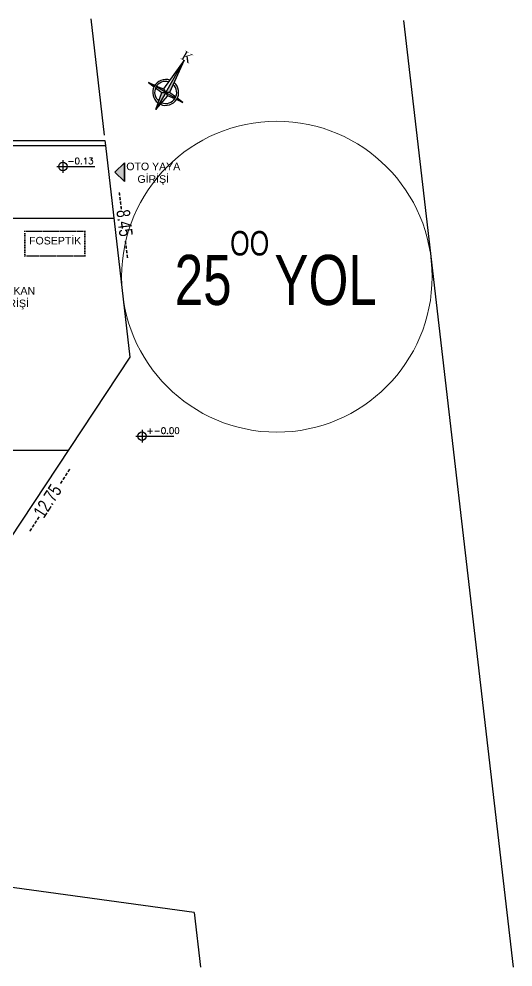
# Model space of a CAD drawing. Extents: x 41749 to 92598, y -24291 to 29432.
# Drawn here: x 43734 to 44224, y -22891 to -21951 of the extents above; entities that cross this region are included whole.
import ezdxf
from ezdxf.enums import TextEntityAlignment as Align

# ---------------------------------------------------------------- set-up
doc = ezdxf.new("R2010")
doc.units = 0
doc.header["$MEASUREMENT"] = 0
doc.linetypes.add('DOT', pattern=[6.35, 0, -6.35])
doc.layers.get('0').update_dxf_attribs({"linetype": 'CONTINUOUS'})
for name, color, linetype in [('ADAKENARI', 7, 'CONTINUOUS'), ('doğrama', 1, 'CONTINUOUS'), ('MAHAL', 21, 'CONTINUOUS'), ('MERBAS', 231, 'CONTINUOUS'), ('MERD', 3, 'CONTINUOUS'), ('P', 7, 'DOT'), ('pafta ismi', 4, 'CONTINUOUS'), ('SEMBOL', 21, 'CONTINUOUS'), ('SıVA', 7, 'CONTINUOUS'), ('tar', 12, 'CONTINUOUS'), ('TEFRIS', 12, 'CONTINUOUS')]:
    doc.layers.add(name, color=color, linetype=linetype)
doc.layers.add('KAPI-GOR', color=153, linetype='CONTINUOUS', lineweight=15)
doc.styles.add('2', font='swisscl.ttf', dxfattribs={"height": 13})
doc.styles.add('ISIM', font='times.ttf')
doc.styles.add('KOT', font='ROMANS.SHX')
doc.styles.add('mahal', font='arial.ttf', dxfattribs={"height": 70})
doc.styles.add('MAHALADI', font='arial.ttf')
doc.styles.add('MAHALADIB', font='arial.ttf')
doc.styles.add('MAHALALAN', font='arial.ttf')
doc.styles.add('MAHALALANB', font='arial.ttf')
doc.styles.add('MAHALKOD', font='arial.ttf')
doc.styles.add('MAHALKODB', font='arial.ttf')

# ---------------------------------------------------------------- blocks, each defined once
blk = doc.blocks.new('A$C0A661DCC')
at = {"layer": 'doğrama'}
h = blk.add_hatch(color=256, dxfattribs=at)
h.paths.add_polyline_path([(73.3, 210.1), (73.3, 73.3), (86, 80.4)])
h.paths.add_polyline_path([(114, 73.3), (73.3, 73.3), (86, 66.2), (113.8, 69.4, 0.023599)])
h.paths.add_polyline_path([(146.5, 73.3), (120.9, 73.3, -0.015803), (120.8, 70.2)])
h.paths.add_polyline_path([(73.3, 73.3), (60.5, 66.2), (73.3, 0)])
h.paths.add_polyline_path([(60.5, 80.4), (32.7, 77.1, 0.023599), (32.5, 73.3), (73.3, 73.3)])
h.paths.add_polyline_path([(25.7, 76.3), (0, 73.3), (25.6, 73.3, -0.015803)])
for p, q in [((73.3, 210.1), (60.5, 80.4)), ((73.3, 73.3), (73.3, 210.1)), ((73.3, 73.3), (73.3, 210.1)), ((73.3, 210.1), (86, 80.4)), ((0, 73.3), (25.7, 76.3)), ((25.6, 73.3), (0, 73.3)), ((0, 73.3), (25.7, 70.2)), ((25.6, 73.3), (0, 73.3)), ((73.3, 73.3), (32.5, 73.3)), ((73.3, 73.3), (32.5, 73.3)), ((32.7, 77.1), (60.5, 80.4)), ((60.5, 80.4), (73.3, 73.3)), ((60.5, 80.4), (73.3, 73.3)), ((60.5, 66.2), (73.3, 73.3)), ((60.5, 66.2), (73.3, 73.3)), ((86, 80.4), (73.3, 73.3)), ((86, 80.4), (73.3, 73.3)), ((86, 66.2), (73.3, 73.3)), ((86, 66.2), (73.3, 73.3)), ((73.3, 73.3), (114, 73.3)), ((73.3, 73.3), (114, 73.3)), ((73.3, 73.3), (73.3, 0)), ((73.3, 73.3), (73.3, 0)), ((113.8, 77.1), (86, 80.4)), ((146.5, 73.3), (120.8, 76.3)), ((146.5, 73.3), (120.8, 70.2)), ((120.9, 73.3), (146.5, 73.3)), ((120.9, 73.3), (146.5, 73.3)), ((142.3, 73), (142.3, 73)), ((32.7, 69.4), (60.5, 66.2)), ((73.3, 0), (60.5, 66.2)), ((73.3, 0), (86, 66.2)), ((113.8, 69.4), (86, 66.2))]:
    blk.add_line(p, q, dxfattribs=at)
for radius, start, end in [(47.7, 100.6569, 264.0217), (40.7, 103.5333, 261.0308), (47.7, 275.9783, 79.3431), (40.7, 278.9692, 76.4667)]:
    blk.add_arc((73.3, 73.3), radius, start, end, dxfattribs=at)
at = {"layer": 'doğrama', "style": 'ISIM'}
blk.add_text('K', height=35, dxfattribs=at).set_placement((76.8, 208.2), align=Align.CENTER)
blk = doc.blocks.new('mahal')
at = {"linetype": 'Continuous'}
for tag, style, p in [('MAHADIBAS', 'MAHALADIB', (-0.25, 0)), ('MAHALANBAS', 'MAHALALANB', (-0.25, -3)), ('MAHKODBAS', 'MAHALKODB', (-0.25, -1.5))]:
    blk.add_attdef(tag, text='', height=1, dxfattribs=dict(at, style=style)).set_placement(p, align=Align.TOP_RIGHT)
for tag, style, p in [('MAHADI', 'MAHALADI', (0.25, 0)), ('MAHKOD', 'MAHALKOD', (0.25, -1.5)), ('MAHALAN', 'MAHALALAN', (0.25, -3))]:
    blk.add_attdef(tag, text='', height=1, dxfattribs=dict(at, style=style)).set_placement(p, align=Align.TOP_LEFT)
blk = doc.blocks.new('KOTBLK04')
for p, q in [((-0.49, 0), (2.51, 0)), ((0, 0.49), (0, -0.49))]:
    blk.add_line(p, q)
blk.add_circle((0, 0), 0.33)
at = {"color": 7, "style": 'KOT'}
blk.add_attdef('TEMIZ', (0.359, 0.185), '', height=1, dxfattribs=at)
blk = doc.blocks.new('cv')
at = {"layer": 'tar'}
blk.add_hatch(color=256, dxfattribs=at).paths.add_polyline_path([(32476.84331, -16315.79503), (32514.34331, -16278.29503), (32514.34331, -16353.29503)])
at = {"layer": 'KAPI-GOR'}
blk.add_circle((33119.75948, -16730.54636), 616.62255, dxfattribs=at)
at = {"layer": 'P'}
blk.add_lwpolyline([(32119.3705, -16549.83979), (32357.23311, -16549.83979), (32357.23311, -16647.12862), (32119.3705, -16647.12862)], close=True, dxfattribs=at)
at = {"layer": 'SıVA'}
blk.add_lwpolyline([(32476.84331, -16315.79503), (32514.34331, -16278.29503), (32514.34331, -16353.29503)], close=True, dxfattribs=at)
at = {"layer": 'tar'}
for p, q in [((32514.34331, -16278.29503), (32476.84331, -16315.79503)), ((32514.34331, -16278.29503), (32476.84331, -16315.79503)), ((32514.34331, -16353.29503), (32514.34331, -16278.29503)), ((32514.34331, -16278.29503), (32514.34331, -16353.29503)), ((32514.34331, -16353.29503), (32514.34331, -16278.29503)), ((32514.34331, -16353.29503), (32476.84331, -16315.79503)), ((32476.84331, -16315.79503), (32514.34331, -16353.29503)), ((32476.84331, -16315.79503), (32514.34331, -16353.29503))]:
    blk.add_line(p, q, dxfattribs=at)
at = {"layer": 'TEFRIS'}
for p, q in [((32380.38614, -15707.91978), (32433.91553, -16169.41156)), ((33622.1723, -15713.37918), (34057.81438, -19469.17095)), ((29368.60985, -16189.93433), (32436.29601, -16189.93433)), ((29388.60985, -16209.93433), (32438.61585, -16209.93433)), ((32436.29601, -16189.93433), (32438.61585, -16209.93433)), ((32438.61585, -16209.93433), (32536.02751, -17049.74738)), ((31918.13098, -16498.21061), (32472.05361, -16498.21061)), ((32536.02751, -17049.74738), (31844.61796, -18094.17754)), ((31692.47278, -17418.21061), (32292.10599, -17418.21061)), ((32791.53498, -19252.54855), (28959.9744, -18730.74773)), ((32791.53498, -19252.54855), (32816.66146, -19469.17095))]:
    blk.add_line(p, q, dxfattribs=at)
at = {"layer": 'MERBAS'}
ref = blk.add_blockref('mahal', (32269.73795, -16542.4738), dxfattribs=dict(at, xscale=-2, yscale=2, zscale=2, rotation=359.9999999997916))
ref.add_attrib('MAHKOD', 'FOSEPTİK', dxfattribs={"layer": '0', "linetype": 'Continuous', "height": 30, "rotation": 360, "style": 'MAHALKOD'}).set_placement((32135.67247, -16572.4738), align=Align.TOP_LEFT)
at = {"layer": 'MERD', "color": 11, "xscale": 1.077753600054805, "yscale": 1.077753600054805, "zscale": 1.077753600054805, "rotation": 330.019001808153}
blk.add_blockref('A$C0A661DCC', (32570.24204, -16028.24812), dxfattribs=at)
at = {"layer": 'SEMBOL'}
ref = blk.add_blockref('KOTBLK04', (32269.98187, -16293.32408), dxfattribs=dict(at, xscale=50.39999999999418, yscale=50.39999999999418, zscale=50.39999999999418))
ref.add_attrib('TEMIZ', '-0.13', (32288.08388, -16284.02214), dxfattribs={"color": 54, "height": 25.2, "style": 'KOT'})
ref = blk.add_blockref('KOTBLK04', (32584.16894, -17363.08222), dxfattribs=dict(at, xscale=50.39999999999418, yscale=50.39999999999418, zscale=50.39999999999418))
ref.add_attrib('TEMIZ', '+-0.00', (32602.27095, -17353.78028), dxfattribs={"color": 54, "height": 25.2, "style": 'KOT'})
at = {"layer": 'MAHAL', "char_height": 30, "width": 477.444, "attachment_point": 5, "style": 'mahal'}
for s, insert in [('OTO YAYA \\PGİRİŞİ', (32628.80405, -16322.62352)), ('DÜKKAN\\PGİRİŞİ', (32072.23918, -16815.8858))]:
    blk.add_mtext(s, dxfattribs=dict(at, insert=insert))
at = {"layer": 'MERBAS', "style": '2'}
for s, rotation, p in [('----8.45 ----', 277.18629454, (32473.0894, -16395.857)), ('----12.75 ----', 57.24678416, (32154.62222, -17753.43778))]:
    blk.add_text(s, height=53.34336, rotation=rotation, dxfattribs=at).set_placement(p)
at = {"layer": 'pafta ismi', "style": '2'}
for s, height, p in [('OO', 97.2405, (32934.23204, -16646.32568)), ('25   YOL', 198.45, (32713.7548, -16842.44073))]:
    blk.add_text(s, height=height, dxfattribs=at).set_placement(p)

msp = doc.modelspace()

# ---------------------------------------------------------------- block references
at = {"layer": 'ADAKENARI', "xscale": 0.25, "yscale": 0.25, "zscale": 0.25}
msp.add_blockref('cv', (35709.76185, -18024.07549), dxfattribs=at)

doc.saveas('drawing.dxf')
